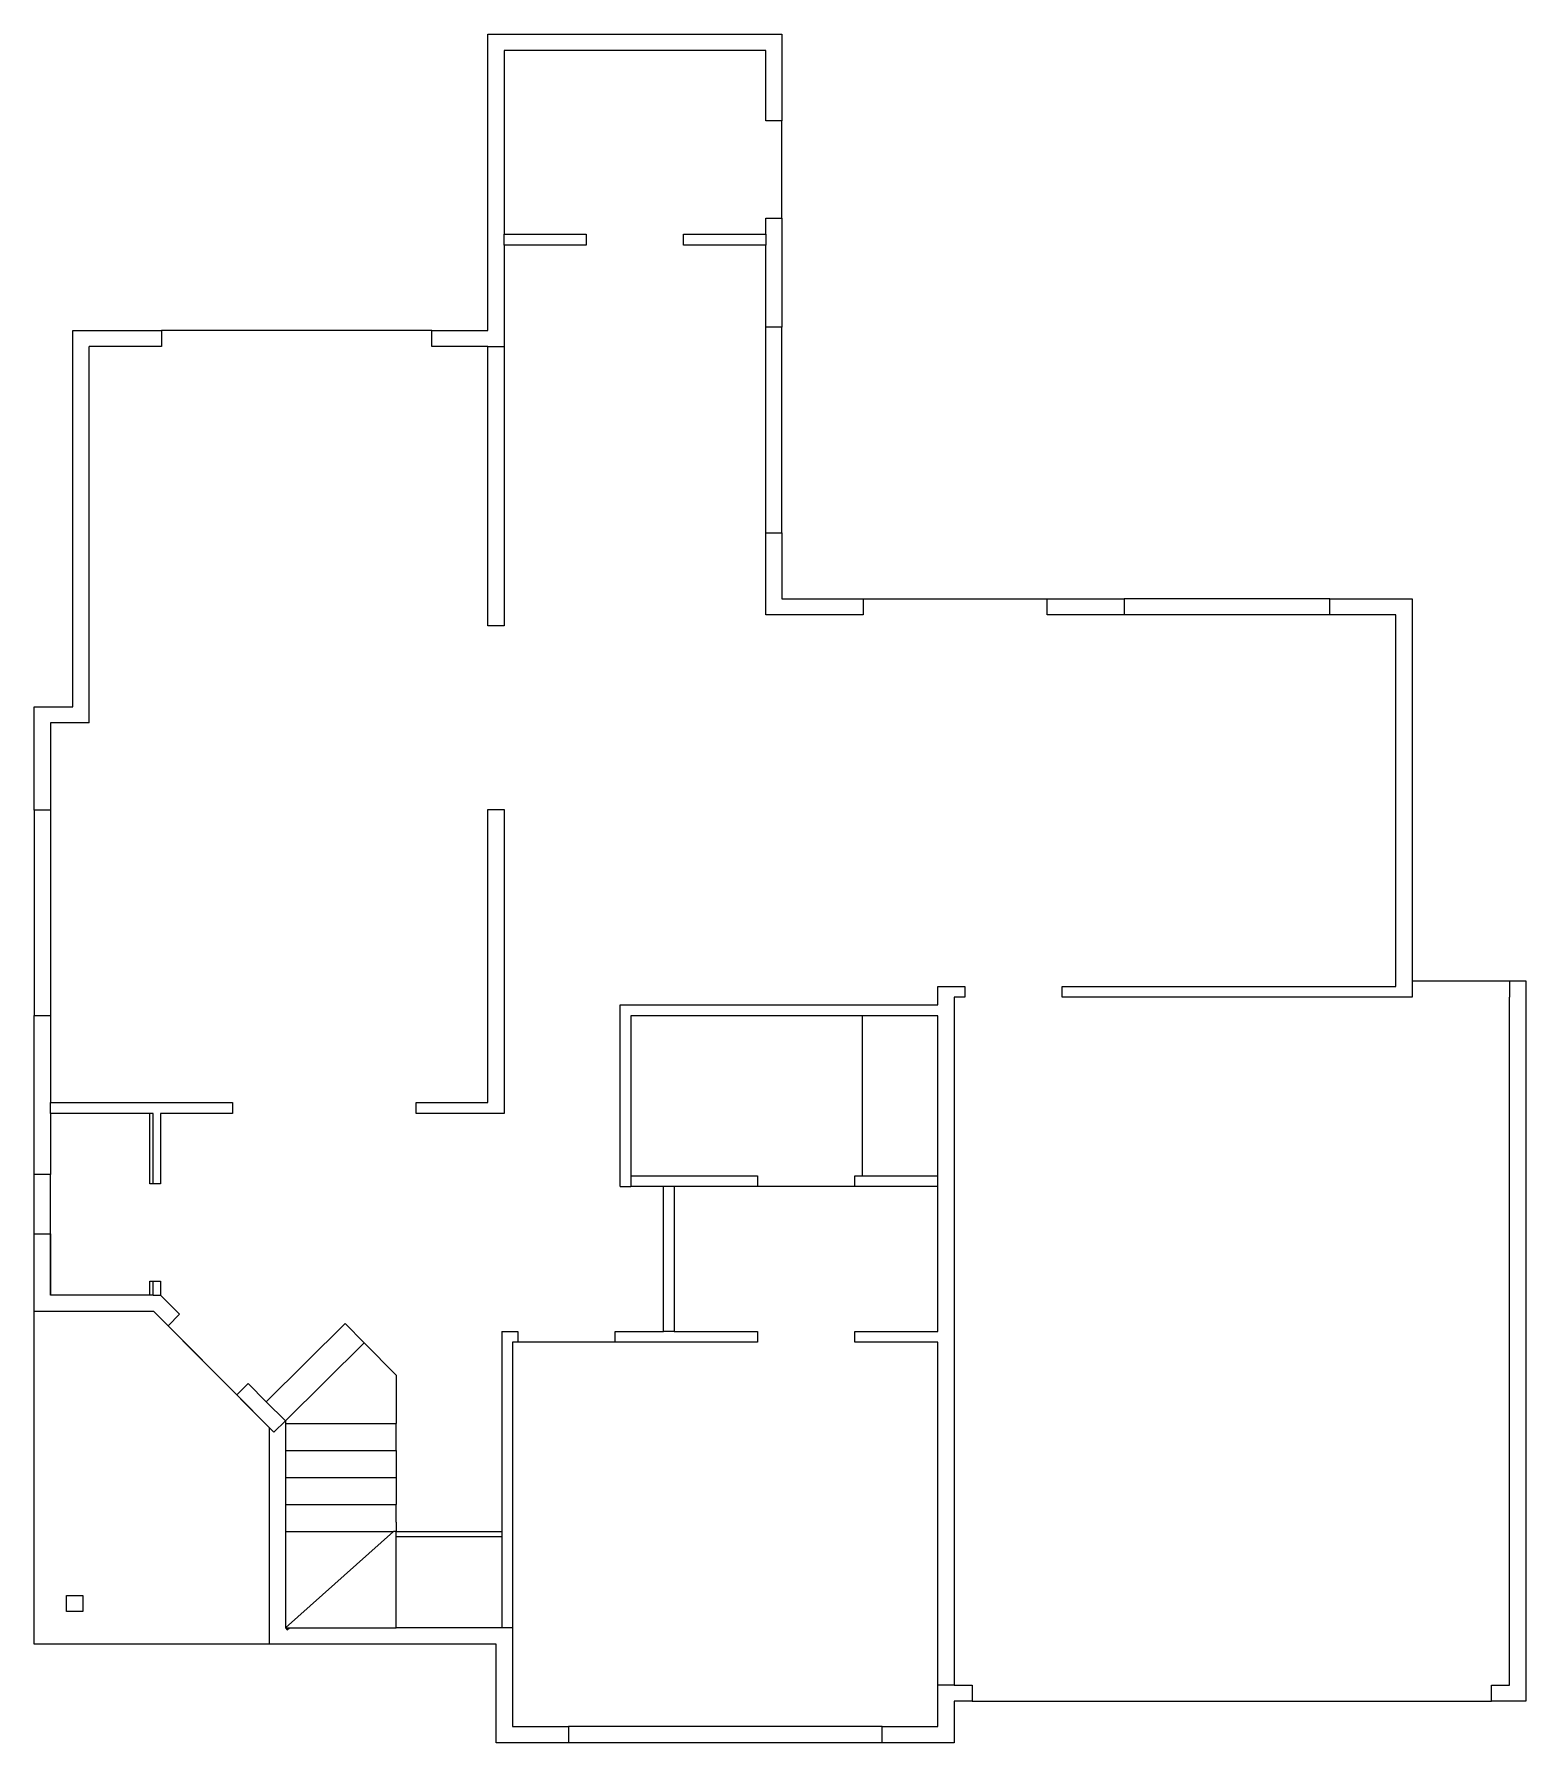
# Model space of a CAD drawing. Header units: millimetres. Extents: x -6708 to 7081, y -7956 to 7843.
import ezdxf

# ---------------------------------------------------------------- set-up
doc = ezdxf.new("R2010")
doc.units = ezdxf.units.MM
doc.layers.get('0').update_dxf_attribs({"linetype": 'CONTINUOUS'})
doc.layers.add('SECTIONCUTEDGES', color=7, linetype='CONTINUOUS')

msp = doc.modelspace()

# ---------------------------------------------------------------- linework, layer by layer
for p, q in [((-2364, 7693), (-2364, 5993)), ((205, 6143), (205, 7043)), ((-3032, 5104), (-5532, 5104)), ((55, 3233), (55, 5133)), ((205, 3233), (205, 5133)), ((955, 2623), (2655, 2623)), ((5268, 2623), (3368, 2623)), ((5268, 2473), (3368, 2473)), ((-6708, 669), (-6708, -1231)), ((-6558, 669), (-6558, -1231)), ((6031, -912), (6931, -912)), ((946, -1233), (946, -2713)), ((-5609, -2136), (-5639, -2136)), ((-5609, -2786), (-5609, -2136)), ((-6708, -3251), (-6708, -2701)), ((-6558, -3251), (-6558, -2701)), ((-1191, -2713), (-1191, -2813)), ((-791, -2813), (-891, -2813)), ((878, -2813), (-22, -2813)), ((-6558, -3817), (-6558, -3251)), ((-5609, -3817), (-5609, -3686)), ((-6708, -7043), (-6708, -3967)), ((-5602, -3967), (-5602, -3967)), ((-5602, -3967), (-5602, -3967)), ((-5602, -3967), (-4536, -5042)), ((-5602, -3967), (-5470, -4100)), ((-4836, -4739), (-5470, -4100)), ((-4562, -4802), (-3834, -4080)), ((-3658, -4258), (-3834, -4080)), ((-4386, -4980), (-3658, -4258)), ((-3658, -4258), (-3361, -4558)), ((-1338, -4253), (-2238, -4253)), ((-791, -4153), (-891, -4153)), ((-3361, -4558), (-3361, -5003)), ((-4386, -4980), (-4395, -4971)), ((-4386, -5003), (-3361, -5003)), ((-3361, -5253), (-3361, -5003)), ((-4386, -5253), (-3361, -5253)), ((-3361, -5253), (-3361, -5503)), ((-4386, -5503), (-3361, -5503)), ((-3361, -5503), (-3361, -5753)), ((-4386, -5753), (-3361, -5753)), ((-3361, -5917), (-3361, -5753)), ((-4386, -6893), (-3386, -6003)), ((-4386, -6003), (-3386, -6003)), ((-3361, -6003), (-3386, -6003)), ((-3361, -6003), (-2386, -6003)), ((-2386, -6053), (-3361, -6053)), ((-4386, -6893), (-4369, -6912)), ((-4369, -6912), (-4348, -6893)), ((-4536, -7043), (-6708, -7043)), ((1964, -7572), (6764, -7572)), ((1130, -7806), (-1770, -7806)), ((1130, -7956), (-1770, -7956))]:
    msp.add_line(p, q)
at = {"layer": 'SECTIONCUTEDGES'}
for p, q in [((-2514, 5104), (-2514, 7843)), ((-2514, 7843), (205, 7843)), ((205, 7843), (205, 7043)), ((55, 7693), (-2364, 7693)), ((-2364, 7693), (-2364, 5993)), ((55, 7043), (55, 7693)), ((205, 7043), (55, 7043)), ((55, 6143), (205, 6143)), ((55, 5993), (55, 6143)), ((205, 6143), (205, 5133)), ((-2364, 5893), (-2364, 5993)), ((-2364, 5993), (-1604, 5993)), ((-1604, 5893), (-2364, 5893)), ((-2364, 5893), (-2364, 4954)), ((-1604, 5993), (-1604, 5893)), ((-704, 5993), (55, 5993)), ((-704, 5893), (-704, 5993)), ((55, 5893), (-704, 5893)), ((55, 5993), (55, 5893)), ((55, 5133), (55, 5893)), ((-6350, 1624), (-6350, 5104)), ((-6350, 5104), (-5532, 5104)), ((-5532, 5104), (-5532, 4954)), ((-3032, 5104), (-2514, 5104)), ((-3032, 4954), (-3032, 5104)), ((205, 5133), (55, 5133)), ((-5532, 4954), (-6200, 4954)), ((-6200, 1474), (-6200, 4954)), ((-2514, 4954), (-3032, 4954)), ((-2514, 2373), (-2514, 4954)), ((-2514, 4954), (-2364, 4954)), ((-2364, 4954), (-2364, 2473)), ((55, 2473), (55, 3233)), ((55, 3233), (205, 3233)), ((205, 3233), (205, 2623)), ((205, 2623), (955, 2623)), ((955, 2623), (955, 2473)), ((2655, 2623), (3368, 2623)), ((2655, 2473), (2655, 2623)), ((3368, 2623), (3368, 2473)), ((5268, 2623), (6031, 2623)), ((5268, 2473), (5268, 2623)), ((6031, 2623), (6031, -912)), ((-2364, 2373), (-2514, 2373)), ((-2364, 2473), (-2364, 2373)), ((955, 2473), (55, 2473)), ((3368, 2473), (2655, 2473)), ((5881, 2473), (5268, 2473)), ((5881, -962), (5881, 2473)), ((-6708, 1624), (-6350, 1624)), ((-6708, 669), (-6708, 1624)), ((-6200, 1474), (-6558, 1474)), ((-6558, 1474), (-6558, 669)), ((-6558, 669), (-6708, 669)), ((-2514, -2036), (-2514, 673)), ((-2514, 673), (-2364, 673)), ((-2364, 673), (-2364, -2136)), ((6031, -912), (6031, -1062)), ((6931, -912), (7081, -912)), ((6931, -912), (6931, -1062)), ((7081, -912), (7081, -7572)), ((1646, -962), (1896, -962)), ((1646, -1133), (1646, -962)), ((1796, -1062), (1796, -7422)), ((1896, -1062), (1796, -1062)), ((1896, -962), (1896, -1062)), ((2796, -962), (5881, -962)), ((2796, -1062), (2796, -962)), ((5881, -1062), (2796, -1062)), ((6031, -1062), (5881, -1062)), ((6931, -7422), (6931, -1062)), ((-6708, -2701), (-6708, -1231)), ((-6708, -1231), (-6558, -1231)), ((-6558, -1231), (-6558, -2036)), ((-1291, -1133), (1646, -1133)), ((-1291, -2813), (-1291, -1133)), ((-1191, -1233), (-1191, -2713)), ((946, -1233), (-1191, -1233)), ((1646, -1233), (946, -1233)), ((1646, -2713), (1646, -1233)), ((-6558, -2036), (-4876, -2036)), ((-6558, -2136), (-6558, -2036)), ((-4876, -2036), (-4876, -2136)), ((-3176, -2036), (-2514, -2036)), ((-3176, -2136), (-3176, -2036)), ((-5639, -2136), (-6558, -2136)), ((-6558, -2136), (-6558, -2701)), ((-5639, -2786), (-5639, -2136)), ((-4876, -2136), (-5539, -2136)), ((-5539, -2136), (-5539, -2786)), ((-2364, -2136), (-3176, -2136)), ((-6558, -2701), (-6708, -2701)), ((-5609, -2786), (-5639, -2786)), ((-5539, -2786), (-5609, -2786)), ((-1291, -2813), (-1191, -2813)), ((-1191, -2713), (-22, -2713)), ((-891, -2813), (-1191, -2813)), ((-891, -4153), (-891, -2813)), ((-791, -2813), (-791, -4153)), ((-22, -2813), (-791, -2813)), ((-22, -2713), (-22, -2813)), ((878, -2813), (878, -2713)), ((878, -2713), (946, -2713)), ((1646, -2813), (878, -2813)), ((946, -2713), (1646, -2713)), ((1646, -2813), (1646, -2713)), ((1646, -4153), (1646, -2813)), ((-6708, -3967), (-6708, -3251)), ((-6708, -3251), (-6558, -3251)), ((-6558, -3251), (-6558, -3817)), ((-5639, -3817), (-5639, -3686)), ((-5639, -3686), (-5609, -3686)), ((-5609, -3686), (-5539, -3686)), ((-5539, -3686), (-5539, -3817)), ((-5639, -3817), (-6558, -3817)), ((-5609, -3817), (-5639, -3817)), ((-5609, -3817), (-5539, -3817)), ((-5539, -3817), (-5363, -3994)), ((-5602, -3967), (-6708, -3967)), ((-5470, -4100), (-5602, -3967)), ((-5363, -3994), (-5470, -4100)), ((-2386, -4153), (-2238, -4153)), ((-2386, -4153), (-2386, -5917)), ((-2286, -4253), (-2286, -6893)), ((-2238, -4253), (-2286, -4253)), ((-2238, -4153), (-2238, -4253)), ((-1338, -4153), (-891, -4153)), ((-1338, -4253), (-1338, -4153)), ((-22, -4253), (-1338, -4253)), ((-791, -4153), (-22, -4153)), ((-22, -4153), (-22, -4253)), ((878, -4153), (1646, -4153)), ((878, -4253), (878, -4153)), ((1646, -4253), (878, -4253)), ((1646, -7422), (1646, -4253)), ((-4836, -4739), (-4729, -4633)), ((-4536, -5042), (-4836, -4739)), ((-4729, -4633), (-4562, -4802)), ((-4562, -4802), (-4386, -4980)), ((-4536, -5041), (-4536, -5042)), ((-4536, -5042), (-4492, -5085)), ((-4536, -5042), (-4536, -7043)), ((-4386, -4980), (-4492, -5085)), ((-4386, -4980), (-4386, -5003)), ((-4386, -5003), (-4386, -5253)), ((-4386, -5253), (-4386, -5503)), ((-4386, -5503), (-4386, -5753)), ((-4386, -5753), (-4386, -6003)), ((-4386, -6003), (-4386, -6893)), ((-3361, -5917), (-3361, -6003)), ((-3361, -6053), (-3361, -6003)), ((-2386, -5917), (-2386, -6003)), ((-2386, -6003), (-2386, -6053)), ((-3361, -6893), (-3361, -6053)), ((-2386, -6053), (-2386, -6893)), ((-6408, -6593), (-6258, -6593)), ((-6408, -6743), (-6408, -6593)), ((-6258, -6593), (-6258, -6743)), ((-6258, -6743), (-6408, -6743)), ((-4386, -6893), (-4348, -6893)), ((-4348, -6893), (-3386, -6893)), ((-3386, -6893), (-3361, -6893)), ((-2386, -6893), (-3361, -6893)), ((-2286, -6893), (-2386, -6893)), ((-2286, -6893), (-2286, -7806)), ((-2436, -7043), (-4536, -7043)), ((-2436, -7956), (-2436, -7043)), ((1646, -7806), (1646, -7422)), ((1796, -7422), (1646, -7422)), ((1796, -7422), (1964, -7422)), ((1964, -7422), (1964, -7572)), ((6764, -7422), (6931, -7422)), ((6764, -7572), (6764, -7422)), ((1964, -7572), (1796, -7572)), ((1796, -7572), (1796, -7956)), ((7081, -7572), (6764, -7572)), ((-2286, -7806), (-1770, -7806)), ((-1770, -7806), (-1770, -7956)), ((1130, -7806), (1646, -7806)), ((1130, -7956), (1130, -7806)), ((-1770, -7956), (-2436, -7956)), ((1796, -7956), (1130, -7956))]:
    msp.add_line(p, q, dxfattribs=at)

doc.saveas('drawing.dxf')
